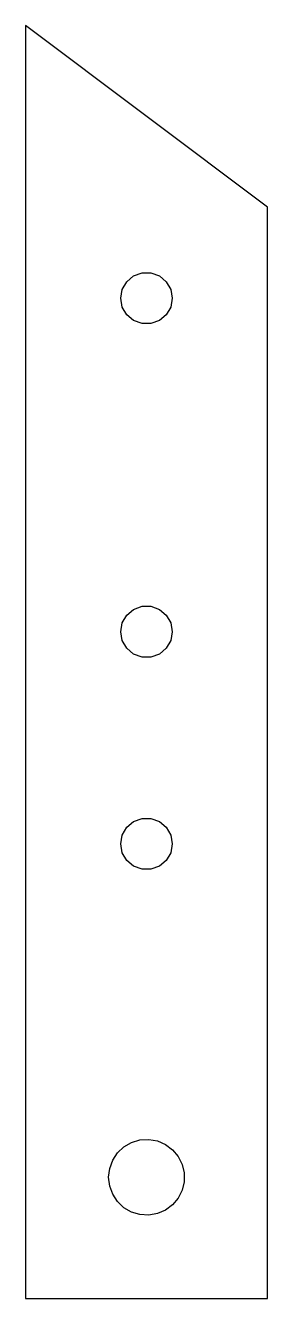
# Model space of a CAD drawing. Header units: metres. Extents: x 0 to 16, y -42 to 42.
import ezdxf

# ---------------------------------------------------------------- set-up
doc = ezdxf.new("R2010")
doc.units = ezdxf.units.M

msp = doc.modelspace()

# ---------------------------------------------------------------- linework, layer by layer
for p, q in [((16, 30), (0, 42)), ((0, 42), (0, -42)), ((16, -42), (16, 30)), ((6.69772, 25.0927), (7.15, 25.4722)), ((7.15, 25.4722), (7.7048, 25.6742)), ((7.7048, 25.6742), (8.2952, 25.6742)), ((8.2952, 25.6742), (8.85, 25.4722)), ((8.85, 25.4722), (9.30227, 25.0927)), ((6.3, 24), (6.40252, 24.5814)), ((6.40252, 24.5814), (6.69772, 25.0927)), ((9.30227, 25.0927), (9.59748, 24.5814)), ((9.59748, 24.5814), (9.7, 24)), ((6.40252, 23.4186), (6.3, 24)), ((9.7, 24), (9.59748, 23.4186)), ((6.69772, 22.9073), (6.40252, 23.4186)), ((7.15, 22.5278), (6.69772, 22.9073)), ((9.30227, 22.9073), (8.85, 22.5278)), ((9.59748, 23.4186), (9.30227, 22.9073)), ((7.7048, 22.3258), (7.15, 22.5278)), ((8.2952, 22.3258), (7.7048, 22.3258)), ((8.85, 22.5278), (8.2952, 22.3258)), ((6.69772, 3.09274), (7.15, 3.47224)), ((7.15, 3.47224), (7.7048, 3.67417)), ((7.7048, 3.67417), (8.2952, 3.67417)), ((8.2952, 3.67417), (8.85, 3.47224)), ((8.85, 3.47224), (9.30227, 3.09274)), ((6.3, 2), (6.40252, 2.58143)), ((6.40252, 2.58143), (6.69772, 3.09274)), ((9.30227, 3.09274), (9.59748, 2.58143)), ((9.59748, 2.58143), (9.7, 2)), ((6.40252, 1.41857), (6.3, 2)), ((9.7, 2), (9.59748, 1.41857)), ((6.69772, 0.907261), (6.40252, 1.41857)), ((7.15, 0.527757), (6.69772, 0.907261)), ((9.30227, 0.907261), (8.85, 0.527757)), ((9.59748, 1.41857), (9.30227, 0.907261)), ((7.7048, 0.325827), (7.15, 0.527757)), ((8.2952, 0.325827), (7.7048, 0.325827)), ((8.85, 0.527757), (8.2952, 0.325827)), ((6.40252, -11.4186), (6.69772, -10.9073)), ((6.69772, -10.9073), (7.15, -10.5278)), ((7.15, -10.5278), (7.7048, -10.3258)), ((7.7048, -10.3258), (8.2952, -10.3258)), ((8.2952, -10.3258), (8.85, -10.5278)), ((8.85, -10.5278), (9.30227, -10.9073)), ((9.30227, -10.9073), (9.59748, -11.4186)), ((6.3, -12), (6.40252, -11.4186)), ((9.59748, -11.4186), (9.7, -12)), ((6.40252, -12.5814), (6.3, -12)), ((6.69772, -13.0927), (6.40252, -12.5814)), ((9.59748, -12.5814), (9.30227, -13.0927)), ((9.7, -12), (9.59748, -12.5814)), ((7.15, -13.4722), (6.69772, -13.0927)), ((9.30227, -13.0927), (8.85, -13.4722)), ((7.7048, -13.6742), (7.15, -13.4722)), ((8.2952, -13.6742), (7.7048, -13.6742)), ((8.85, -13.4722), (8.2952, -13.6742)), ((6.5071, -31.9947), (7.0098, -31.7045)), ((7.0098, -31.7045), (7.56588, -31.538)), ((7.56588, -31.538), (8.14536, -31.5042)), ((8.14536, -31.5042), (8.71701, -31.605)), ((8.71701, -31.605), (9.25, -31.8349)), ((9.25, -31.8349), (9.7156, -32.1816)), ((5.76592, -32.878), (6.08489, -32.393)), ((6.08489, -32.393), (6.5071, -31.9947)), ((9.7156, -32.1816), (10.0887, -32.6262)), ((10.0887, -32.6262), (10.3492, -33.1449)), ((5.5, -34), (5.56739, -33.4235)), ((5.56739, -33.4235), (5.76592, -32.878)), ((10.3492, -33.1449), (10.4831, -33.7098)), ((5.56739, -34.5765), (5.5, -34)), ((10.4831, -34.2902), (10.3492, -34.8551)), ((10.4831, -33.7098), (10.4831, -34.2902)), ((5.76592, -35.122), (5.56739, -34.5765)), ((6.08489, -35.607), (5.76592, -35.122)), ((10.3492, -34.8551), (10.0887, -35.3738)), ((6.5071, -36.0053), (6.08489, -35.607)), ((7.0098, -36.2955), (6.5071, -36.0053)), ((9.7156, -35.8184), (9.25, -36.1651)), ((10.0887, -35.3738), (9.7156, -35.8184)), ((7.56588, -36.462), (7.0098, -36.2955)), ((8.14536, -36.4958), (7.56588, -36.462)), ((8.71701, -36.395), (8.14536, -36.4958)), ((9.25, -36.1651), (8.71701, -36.395)), ((0, -42), (16, -42))]:
    msp.add_line(p, q)

doc.saveas('drawing.dxf')
